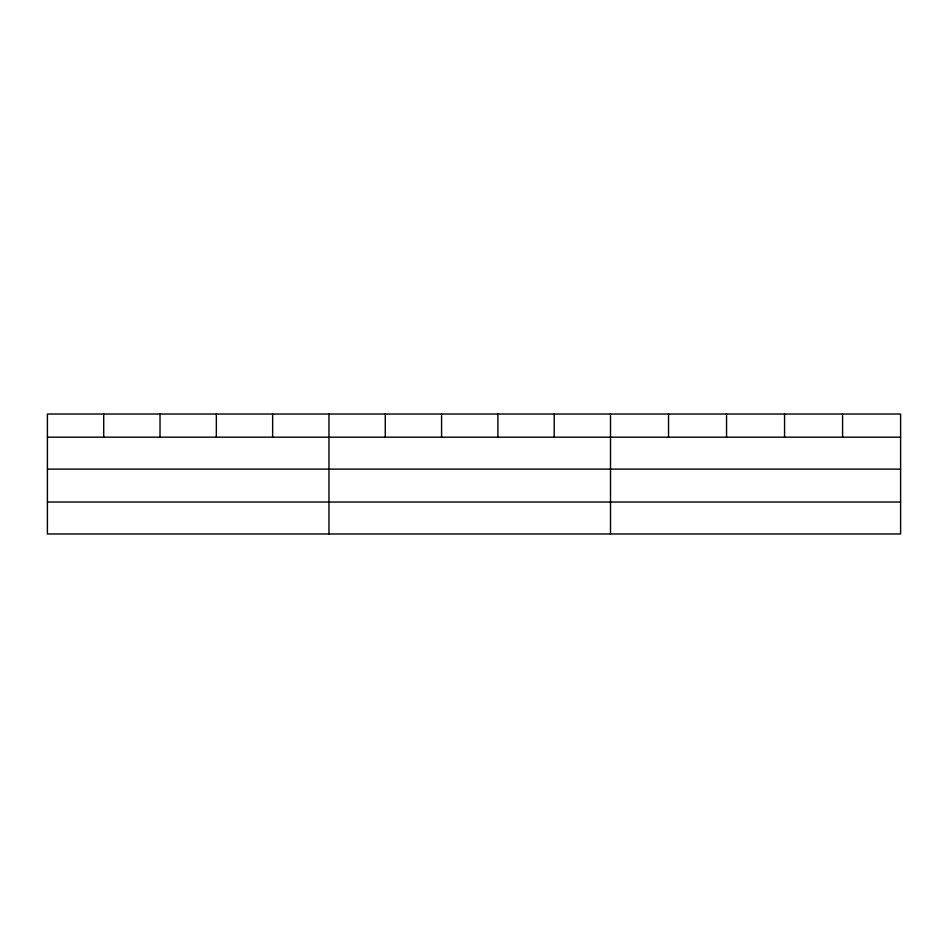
<?xml version="1.0" encoding="UTF-8"?>
<svg xmlns="http://www.w3.org/2000/svg" width="948" height="948" viewBox="0 0 948 948"><rect width="100%" height="100%" fill="white"/><g stroke="black" fill="none" stroke-linecap="round" stroke-linejoin="round"><path stroke-width="1.42" d="M900.6 469.118L900.6 414.027L47.4 414.027L47.4 533.973L900.6 533.973L900.6 469.118L47.4 469.118M47.4 437.182L900.6 437.182M47.4 502.025L900.6 502.025M842.582 414.027L842.582 437.182M784.565 414.027L784.565 437.182M726.547 414.027L726.547 437.182M668.53 414.027L668.53 437.182M610.512 414.027L610.512 533.973M554.201 414.027L554.201 437.182M497.89 414.027L497.89 437.182M441.578 414.027L441.578 437.182M385.267 414.027L385.267 437.182M328.956 414.027L328.956 533.973M272.645 414.027L272.645 437.182M216.334 414.027L216.334 437.182M160.022 414.027L160.022 437.182M103.711 414.027L103.711 437.182"/></g></svg>
